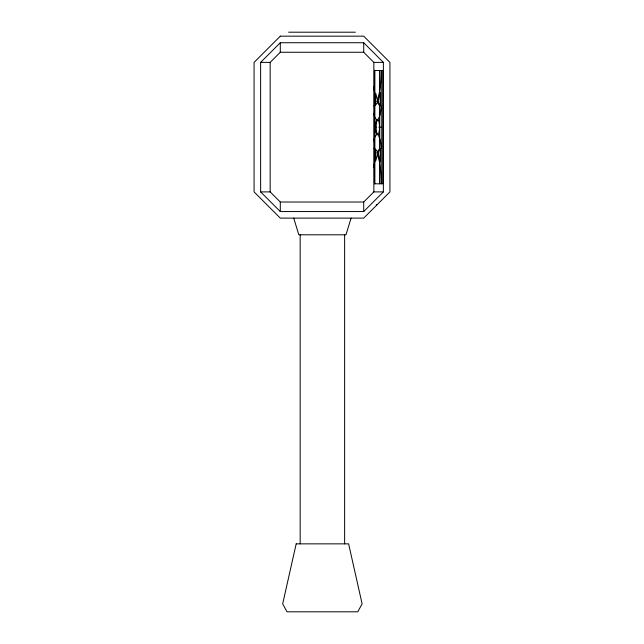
<?xml version="1.0" encoding="UTF-8"?>
<svg xmlns="http://www.w3.org/2000/svg" width="644" height="644" viewBox="0 0 644 644"><rect width="100%" height="100%" fill="white"/><g stroke="black" fill="none" stroke-linecap="round" stroke-linejoin="round"><path stroke-width="0.97" d="M379.469 92.446L380.242 92.446C378.93 96.399 378.962 103.265 374.872 105.165M373.802 167.569A35.75 8.34 -90 0 1 374.615 162.038L374.872 160.799L375.645 160.799L377.835 152.845L380.242 148.933L380.242 161.837L379.469 161.837M351.077 218.115L345.973 234.794L298.824 234.794L293.72 218.115M373.753 113.336A18.507 4.315 -90 0 0 374.438 116.121L375.235 118.214L377.062 119.945L377.996 119.51L379.694 116.121A18.507 4.315 -90 0 0 381.232 106.228L379.075 105.012L377.062 101.438L379.509 92.245A35.75 8.34 -90 0 0 381.232 70.486L381.232 183.798A35.75 8.34 -90 0 0 379.509 162.038L377.062 152.845L379.075 149.271L381.232 148.056A18.507 4.315 -90 0 0 379.694 138.162L377.996 134.781L377.062 134.338L375.235 136.069L374.438 138.162A18.507 4.315 -90 0 0 373.753 140.947M260.627 62.388L280.293 42.729L363.707 42.729L383.373 62.388L383.373 191.896L363.707 211.554L280.293 211.554L260.627 191.896L260.627 62.388L270.158 62.388L280.293 52.261L363.707 52.261L373.842 62.388L373.842 191.896L363.707 202.023L280.293 202.023L270.158 191.896L270.158 62.388M373.979 105.922L375.05 105.012M288.633 32.2L355.367 32.2M373.842 62.388L383.373 62.388M374.438 70.486L382.778 70.486L382.778 183.798L374.438 183.798L374.438 70.188M380.242 92.446L380.242 105.35L377.835 101.438L375.645 93.485L374.872 93.485L374.615 92.245A35.75 8.34 90 0 1 373.802 86.715M377.062 101.438L377.835 101.438M380.242 105.35L379.469 105.35L379.469 148.933L380.242 148.933M377.062 119.945L377.835 119.945A7.197 1.682 -90 0 1 379.292 130.74A7.197 1.682 -90 0 1 376.378 130.74A7.197 1.682 -90 0 1 377.835 119.945M374.872 127.142L376.152 127.142M378.744 127.142L381.232 127.142M377.835 134.338L377.062 134.338A7.197 1.682 -90 0 1 375.396 126.2A7.197 1.682 -90 0 1 377.497 120.195M374.872 149.118C378.962 151.018 378.93 157.885 380.242 161.837M377.062 152.845L377.835 152.845M260.627 191.896L270.158 191.896M373.842 191.896L383.373 191.896M373.979 148.362L375.05 149.271M376.257 204.438L376.821 205.001M379.469 70.486L379.469 95.425M379.469 159.857L379.469 183.798M375.645 93.485L375.645 105.165M375.645 149.118L375.645 160.799M374.872 70.486L374.872 183.798M363.707 42.729L363.707 52.261M363.707 202.023L363.707 211.554M344.629 234.835L344.629 543.858M300.168 234.835L300.168 543.858M280.293 42.729L280.293 52.261M280.293 202.023L280.293 211.554M296.176 543.858L282.676 603.855L287.023 611.8L357.774 611.8L362.121 603.855L348.613 543.858L296.176 543.858M280.293 36.169L254.074 62.388L254.074 191.896L280.293 218.115L363.707 218.115L389.926 191.896L389.926 62.388L363.707 36.169L280.293 36.169"/></g></svg>
